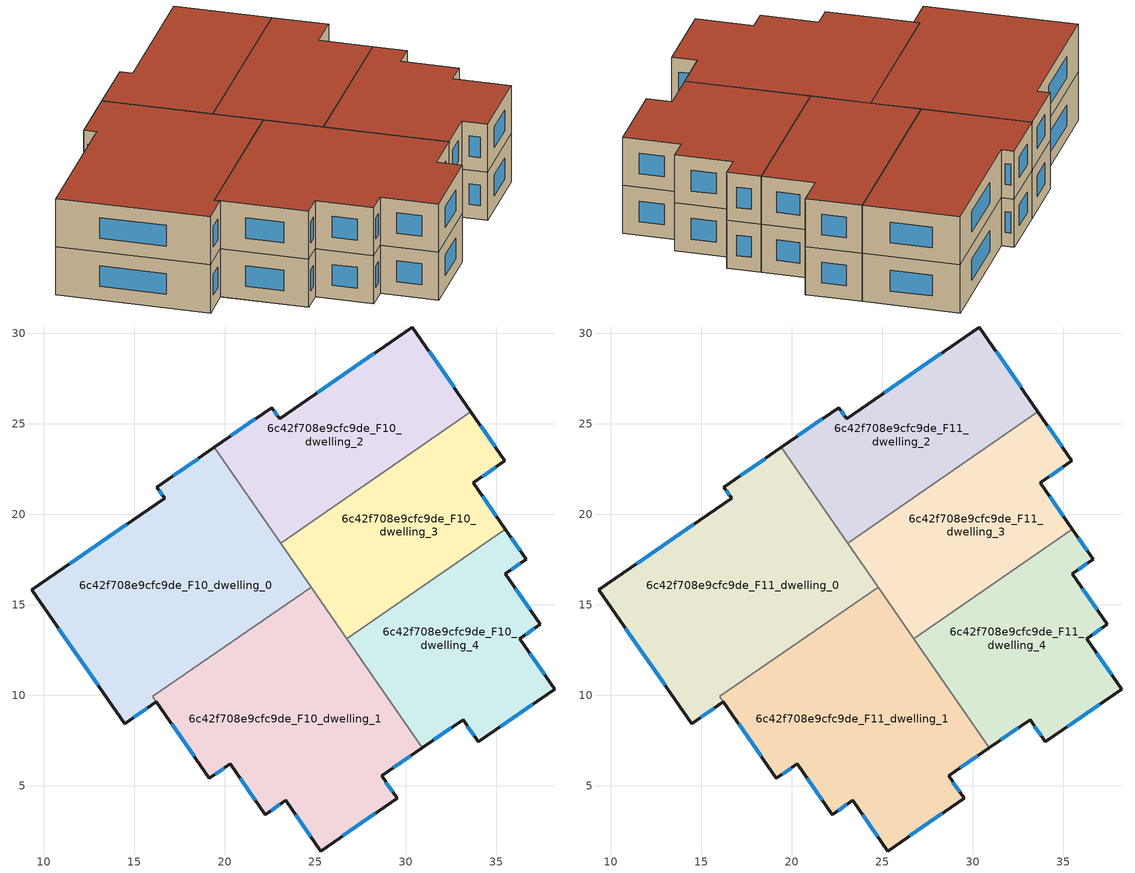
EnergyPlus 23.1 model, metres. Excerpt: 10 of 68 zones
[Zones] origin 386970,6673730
6c42f708e9cfc9de_F10_dwelling_0
 floor to 6c42f708e9cfc9de_F9_dwelling_0 (EU_floor_Construction): 19.43,23.71 24.77,15.99 16.02,9.94 16.22,9.65 14.48,8.44 9.34,15.82 16.67,20.89 16.24,21.51 z30
 wall outside (EU_wall_Construction): 19.43,23.71 16.24,21.51 16.67,20.89 9.34,15.82 14.48,8.44 16.22,9.65 z30:33
 wall to 6c42f708e9cfc9de_F10_dwelling_2 (EU_wall_Construction): 23.09,18.41 19.43,23.71 z30:33
 wall to 6c42f708e9cfc9de_F10_dwelling_1 (EU_wall_Construction): 16.22,9.65 16.02,9.94 24.77,15.99 z30:33
 wall to 6c42f708e9cfc9de_F10_dwelling_3 (EU_wall_Construction): 24.76,15.99 23.09,18.41 z30:33
 window (EU_Window_Construction): 14.58,19.44 11.43,17.27 / 16.37,21.33 16.55,21.07 / 18.52,23.08 17.16,22.13 / 14.98,8.79 15.72,9.3 / 10.81,13.71 13.01,10.55 z30.86:32.14
6c42f708e9cfc9de_F10_dwelling_1
 floor to 6c42f708e9cfc9de_F9_dwelling_1 (EU_floor_Construction): 24.77,15.99 30.9,7.11 28.66,5.55 29.51,4.32 25.3,1.41 23.36,4.21 22.23,3.42 20.29,6.21 19.14,5.42 16.02,9.94 z30
 wall outside (EU_wall_Construction): 16.22,9.65 19.14,5.42 20.29,6.21 22.23,3.42 23.36,4.21 25.3,1.41 29.51,4.32 28.66,5.55 30.9,7.11 z30:33
 wall to 6c42f708e9cfc9de_F10_dwelling_4 (EU_wall_Construction): 30.9,7.11 26.74,13.12 z30:33
 wall to 6c42f708e9cfc9de_F10_dwelling_3 (EU_wall_Construction): 26.74,13.12 24.77,15.99 z30:33
 window (EU_Window_Construction): 22.55,3.64 23.04,3.98 / 20.85,5.42 21.67,4.22 / 19.47,5.65 19.96,5.99 / 29.3,6 30.26,6.66 / 29.27,4.67 28.9,5.2 / 26.5,2.24 28.31,3.49 / 23.92,3.41 24.74,2.21 / 17.06,8.44 18.31,6.63 z30.86:32.14
6c42f708e9cfc9de_F10_dwelling_2
 floor to 6c42f708e9cfc9de_F9_dwelling_2 (EU_floor_Construction): 30.35,30.34 33.59,25.67 23.09,18.41 19.43,23.71 22.59,25.89 23.02,25.28 z30
 wall outside (EU_wall_Construction): 33.59,25.67 30.35,30.34 23.02,25.28 22.59,25.89 19.43,23.71 z30:33
 wall to 6c42f708e9cfc9de_F10_dwelling_3 (EU_wall_Construction): 23.09,18.41 33.59,25.67 z30:33
 window (EU_Window_Construction): 21.69,25.27 20.33,24.33 / 22.9,25.45 22.72,25.72 / 28.26,28.9 25.12,26.72 / 32.66,27 31.28,29.01 z30.86:32.14
6c42f708e9cfc9de_F10_dwelling_3
 floor to 6c42f708e9cfc9de_F9_dwelling_3 (EU_floor_Construction): 33.59,25.67 35.47,22.95 33.72,21.74 35.5,19.17 26.74,13.12 23.09,18.41 z30
 wall outside (EU_wall_Construction): 35.5,19.17 33.72,21.74 35.47,22.95 33.59,25.67 z30:33
 wall to 6c42f708e9cfc9de_F10_dwelling_4 (EU_wall_Construction): 26.74,13.12 35.5,19.17 z30:33
 window (EU_Window_Construction): 34.93,23.72 34.12,24.89 / 34.22,22.09 34.97,22.6 / 34.99,19.9 34.23,21.01 z30.86:32.14
6c42f708e9cfc9de_F10_dwelling_4
 floor to 6c42f708e9cfc9de_F9_dwelling_4 (EU_floor_Construction): 36.64,17.51 35.49,16.72 37.42,13.92 36.29,13.13 38.22,10.34 34.01,7.43 33.16,8.66 30.9,7.11 26.74,13.12 35.5,19.17 z30
 wall outside (EU_wall_Construction): 30.9,7.11 33.16,8.66 34.01,7.43 38.22,10.34 36.29,13.13 37.42,13.92 35.49,16.72 36.64,17.51 35.5,19.17 z30:33
 window (EU_Window_Construction): 36.61,13.36 37.1,13.7 / 37.67,11.14 36.84,12.34 / 35.21,8.26 37.02,9.51 / 33.4,8.31 33.76,7.78 / 31.55,7.55 32.51,8.22 / 36.32,17.99 35.83,18.7 / 35.82,16.95 36.32,17.29 / 36.87,14.72 36.05,15.92 z30.86:32.14
6c42f708e9cfc9de_F11_dwelling_0
 floor to 6c42f708e9cfc9de_F10_dwelling_0 (EU_floor_Construction): 19.43,23.71 24.77,15.99 16.02,9.94 16.22,9.65 14.48,8.44 9.34,15.82 16.67,20.89 16.24,21.51 z33
 wall outside (EU_wall_Construction): 19.43,23.71 16.24,21.51 16.67,20.89 9.34,15.82 14.48,8.44 16.22,9.65 z33:36
 wall to 6c42f708e9cfc9de_F11_dwelling_2 (EU_wall_Construction): 23.09,18.41 19.43,23.71 z33:36
 wall to 6c42f708e9cfc9de_F11_dwelling_1 (EU_wall_Construction): 16.22,9.65 16.02,9.94 24.77,15.99 z33:36
 wall to 6c42f708e9cfc9de_F11_dwelling_3 (EU_wall_Construction): 24.76,15.99 23.09,18.41 z33:36
 window (EU_Window_Construction): 14.58,19.44 11.43,17.27 / 16.37,21.33 16.55,21.07 / 18.52,23.08 17.16,22.13 / 14.98,8.79 15.72,9.3 / 10.81,13.71 13.01,10.55 z33.86:35.14
 roof outside (EU_roof_Construction): 24.77,15.99 19.43,23.71 16.24,21.51 16.67,20.89 9.34,15.82 14.48,8.44 16.22,9.65 16.02,9.94 z36
6c42f708e9cfc9de_F11_dwelling_1
 floor to 6c42f708e9cfc9de_F10_dwelling_1 (EU_floor_Construction): 24.77,15.99 30.9,7.11 28.66,5.55 29.51,4.32 25.3,1.41 23.36,4.21 22.23,3.42 20.29,6.21 19.14,5.42 16.02,9.94 z33
 wall outside (EU_wall_Construction): 16.22,9.65 19.14,5.42 20.29,6.21 22.23,3.42 23.36,4.21 25.3,1.41 29.51,4.32 28.66,5.55 30.9,7.11 z33:36
 wall to 6c42f708e9cfc9de_F11_dwelling_4 (EU_wall_Construction): 30.9,7.11 26.74,13.12 z33:36
 wall to 6c42f708e9cfc9de_F11_dwelling_3 (EU_wall_Construction): 26.74,13.12 24.77,15.99 z33:36
 window (EU_Window_Construction): 22.55,3.64 23.04,3.98 / 20.85,5.42 21.67,4.22 / 19.47,5.65 19.96,5.99 / 29.3,6 30.26,6.66 / 29.27,4.67 28.9,5.2 / 26.5,2.24 28.31,3.49 / 23.92,3.41 24.74,2.21 / 17.06,8.44 18.31,6.63 z33.86:35.14
 roof outside (EU_roof_Construction): 29.51,4.32 28.66,5.55 30.9,7.11 24.77,15.99 16.02,9.94 19.14,5.42 20.29,6.21 22.23,3.42 23.36,4.21 25.3,1.41 z36
6c42f708e9cfc9de_F11_dwelling_2
 floor to 6c42f708e9cfc9de_F10_dwelling_2 (EU_floor_Construction): 30.35,30.34 33.59,25.67 23.09,18.41 19.43,23.71 22.59,25.89 23.02,25.28 z33
 wall outside (EU_wall_Construction): 33.59,25.67 30.35,30.34 23.02,25.28 22.59,25.89 19.43,23.71 z33:36
 wall to 6c42f708e9cfc9de_F11_dwelling_3 (EU_wall_Construction): 23.09,18.41 33.59,25.67 z33:36
 window (EU_Window_Construction): 21.69,25.27 20.33,24.33 / 22.9,25.45 22.72,25.72 / 28.26,28.9 25.12,26.72 / 32.66,27 31.28,29.01 z33.86:35.14
 roof outside (EU_roof_Construction): 33.59,25.67 30.35,30.34 23.02,25.28 22.59,25.89 19.43,23.71 23.09,18.41 z36
6c42f708e9cfc9de_F11_dwelling_3
 floor to 6c42f708e9cfc9de_F10_dwelling_3 (EU_floor_Construction): 33.59,25.67 35.47,22.95 33.72,21.74 35.5,19.17 26.74,13.12 23.09,18.41 z33
 wall outside (EU_wall_Construction): 35.5,19.17 33.72,21.74 35.47,22.95 33.59,25.67 z33:36
 wall to 6c42f708e9cfc9de_F11_dwelling_4 (EU_wall_Construction): 26.74,13.12 35.5,19.17 z33:36
 window (EU_Window_Construction): 34.93,23.72 34.12,24.89 / 34.22,22.09 34.97,22.6 / 34.99,19.9 34.23,21.01 z33.86:35.14
 roof outside (EU_roof_Construction): 35.5,19.17 33.72,21.74 35.47,22.95 33.59,25.67 23.09,18.41 26.74,13.12 z36
6c42f708e9cfc9de_F11_dwelling_4
 floor to 6c42f708e9cfc9de_F10_dwelling_4 (EU_floor_Construction): 36.64,17.51 35.49,16.72 37.42,13.92 36.29,13.13 38.22,10.34 34.01,7.43 33.16,8.66 30.9,7.11 26.74,13.12 35.5,19.17 z33
 wall outside (EU_wall_Construction): 30.9,7.11 33.16,8.66 34.01,7.43 38.22,10.34 36.29,13.13 37.42,13.92 35.49,16.72 36.64,17.51 35.5,19.17 z33:36
 window (EU_Window_Construction): 36.61,13.36 37.1,13.7 / 37.67,11.14 36.84,12.34 / 35.21,8.26 37.02,9.51 / 33.4,8.31 33.76,7.78 / 31.55,7.55 32.51,8.22 / 36.32,17.99 35.83,18.7 / 35.82,16.95 36.32,17.29 / 36.87,14.72 36.05,15.92 z33.86:35.14
 roof outside (EU_roof_Construction): 38.22,10.34 36.29,13.13 37.42,13.92 35.49,16.72 36.64,17.51 35.5,19.17 26.74,13.12 30.9,7.11 33.16,8.66 34.01,7.43 z36
[Building]
EU S2 Campaign: North Axis=0; Terrain=City; Solar Distribution=FullExterior
[Site:Location]
Helsinki-Vantaa.AP: Latitude=60.317; Longitude=24.963; Time Zone=2; Elevation=54.6
[SizingPeriod:WeatherFileDays]
AnnualSizingPeriod: Begin Month=1; Begin Day of Month=1; End Month=12; End Day of Month=31; Day of Week for Start Day=Monday; Use Weather File Daylight Saving Period=No; Use Weather File Rain and Snow Indicators=No
[MATERIAL]
EU_InternalMass_Material: Roughness=MediumRough; Thickness=0.1; Conductivity=1; Density=1800; Specific Heat=900; Thermal Absorptance=0.9; Solar Absorptance=0.7; Visible Absorptance=0.7
[MATERIAL:NOMASS] Roughness=MediumRough; Thermal Absorptance=0.9; Solar Absorptance=0.7; Visible Absorptance=0.7
Name | Thermal Resistance
EU_wall_NoMass | 2.6932
EU_roof_NoMass | 3.19818
EU_floor_NoMass | 2.22482
[WINDOWMATERIAL:SIMPLEGLAZINGSYSTEM]
EU_Window_SimpleGlazing: UFactor=2.14966; Solar Heat Gain Coefficient=0.7; Visible Transmittance=0.7
[CONSTRUCTION]
EU_wall_Construction: EU_wall_NoMass
EU_roof_Construction: EU_roof_NoMass
EU_floor_Construction: EU_floor_NoMass
EU_Window_Construction: EU_Window_SimpleGlazing
EU_InternalMass_Construction: EU_InternalMass_Material
[ZONE] Type=1; Multiplier=1; Ceiling Height=autocalculate; Floor Area=autocalculate; Part of Total Floor Area=Yes
Name | Volume
6c42f708e9cfc9de_F10_dwelling_0; 6c42f708e9cfc9de_F11_dwelling_0 | 341.782
6c42f708e9cfc9de_F10_dwelling_1; 6c42f708e9cfc9de_F11_dwelling_1 | 337.173
6c42f708e9cfc9de_F10_dwelling_2; 6c42f708e9cfc9de_F11_dwelling_2 | 226.322
6c42f708e9cfc9de_F10_dwelling_3; 6c42f708e9cfc9de_F11_dwelling_3 | 226.367
6c42f708e9cfc9de_F10_dwelling_4; 6c42f708e9cfc9de_F11_dwelling_4 | 226.33
[INTERNALMASS] Construction=EU_InternalMass_Construction
Name | Zone or ZoneList | Surface Area
6c42f708e9cfc9de_F10_dwelling_0_EU_InternalMass | 6c42f708e9cfc9de_F10_dwelling_0 | 113.927
6c42f708e9cfc9de_F10_dwelling_1_EU_InternalMass | 6c42f708e9cfc9de_F10_dwelling_1 | 112.403
6c42f708e9cfc9de_F10_dwelling_2_EU_InternalMass | 6c42f708e9cfc9de_F10_dwelling_2 | 75.4408
6c42f708e9cfc9de_F10_dwelling_3_EU_InternalMass | 6c42f708e9cfc9de_F10_dwelling_3 | 75.455
6c42f708e9cfc9de_F10_dwelling_4_EU_InternalMass | 6c42f708e9cfc9de_F10_dwelling_4 | 75.4435
6c42f708e9cfc9de_F11_dwelling_0_EU_InternalMass | 6c42f708e9cfc9de_F11_dwelling_0 | 113.927
6c42f708e9cfc9de_F11_dwelling_1_EU_InternalMass | 6c42f708e9cfc9de_F11_dwelling_1 | 112.403
6c42f708e9cfc9de_F11_dwelling_2_EU_InternalMass | 6c42f708e9cfc9de_F11_dwelling_2 | 75.4408
6c42f708e9cfc9de_F11_dwelling_3_EU_InternalMass | 6c42f708e9cfc9de_F11_dwelling_3 | 75.455
6c42f708e9cfc9de_F11_dwelling_4_EU_InternalMass | 6c42f708e9cfc9de_F11_dwelling_4 | 75.4435
[OTHEREQUIPMENT] Fuel Type=Electricity; Design Level Calculation Method=Watts/Area; Power per Zone Floor Area=1; Fraction Latent=0; Fraction Radiant=0; Fraction Lost=0; Carbon Dioxide Generation Rate=0; EndUse Subcategory=EU_Step8_InternalGains
Name | Zone or ZoneList or Space or SpaceList | Schedule
EU_Step8_InternalGain_6c42f708e9cfc9de_F10_dwelling_0_f000 | 6c42f708e9cfc9de_F10_dwelling_0 | EU_Step8_GainSchedule_6c42f708e9cfc9de_F10_dwelling_0_f000
EU_Step8_InternalGain_6c42f708e9cfc9de_F10_dwelling_1_f000 | 6c42f708e9cfc9de_F10_dwelling_1 | EU_Step8_GainSchedule_6c42f708e9cfc9de_F10_dwelling_1_f000
EU_Step8_InternalGain_6c42f708e9cfc9de_F10_dwelling_2_f000 | 6c42f708e9cfc9de_F10_dwelling_2 | EU_Step8_GainSchedule_6c42f708e9cfc9de_F10_dwelling_2_f000
EU_Step8_InternalGain_6c42f708e9cfc9de_F10_dwelling_3_f000 | 6c42f708e9cfc9de_F10_dwelling_3 | EU_Step8_GainSchedule_6c42f708e9cfc9de_F10_dwelling_3_f000
EU_Step8_InternalGain_6c42f708e9cfc9de_F10_dwelling_4_f000 | 6c42f708e9cfc9de_F10_dwelling_4 | EU_Step8_GainSchedule_6c42f708e9cfc9de_F10_dwelling_4_f000
EU_Step8_InternalGain_6c42f708e9cfc9de_F11_dwelling_0_f000 | 6c42f708e9cfc9de_F11_dwelling_0 | EU_Step8_GainSchedule_6c42f708e9cfc9de_F11_dwelling_0_f000
EU_Step8_InternalGain_6c42f708e9cfc9de_F11_dwelling_1_f000 | 6c42f708e9cfc9de_F11_dwelling_1 | EU_Step8_GainSchedule_6c42f708e9cfc9de_F11_dwelling_1_f000
EU_Step8_InternalGain_6c42f708e9cfc9de_F11_dwelling_2_f000 | 6c42f708e9cfc9de_F11_dwelling_2 | EU_Step8_GainSchedule_6c42f708e9cfc9de_F11_dwelling_2_f000
EU_Step8_InternalGain_6c42f708e9cfc9de_F11_dwelling_3_f000 | 6c42f708e9cfc9de_F11_dwelling_3 | EU_Step8_GainSchedule_6c42f708e9cfc9de_F11_dwelling_3_f000
EU_Step8_InternalGain_6c42f708e9cfc9de_F11_dwelling_4_f000 | 6c42f708e9cfc9de_F11_dwelling_4 | EU_Step8_GainSchedule_6c42f708e9cfc9de_F11_dwelling_4_f000
[ZONEVENTILATION:DESIGNFLOWRATE] Schedule=EU_AlwaysOn; Design Flow Rate Calculation Method=AirChanges/Hour; Air Changes per Hour=0.586271; Ventilation Type=Natural; Fan Pressure Rise=0; Fan Total Efficiency=1; Constant Term Coefficient=1; Temperature Term Coefficient=0; Velocity Term Coefficient=0; Velocity Squared Term Coefficient=0; Minimum Indoor Temperature=-100; Maximum Indoor Temperature=100; Delta Temperature=-100; Minimum Outdoor Temperature=-100; Maximum Outdoor Temperature=100; Maximum Wind Speed=40
Name | Zone or ZoneList or Space or SpaceList
EU_ConstantAir_6c42f708e9cfc9de_F10_dwelling_0 | 6c42f708e9cfc9de_F10_dwelling_0
EU_ConstantAir_6c42f708e9cfc9de_F10_dwelling_1 | 6c42f708e9cfc9de_F10_dwelling_1
EU_ConstantAir_6c42f708e9cfc9de_F10_dwelling_2 | 6c42f708e9cfc9de_F10_dwelling_2
EU_ConstantAir_6c42f708e9cfc9de_F10_dwelling_3 | 6c42f708e9cfc9de_F10_dwelling_3
EU_ConstantAir_6c42f708e9cfc9de_F10_dwelling_4 | 6c42f708e9cfc9de_F10_dwelling_4
EU_ConstantAir_6c42f708e9cfc9de_F11_dwelling_0 | 6c42f708e9cfc9de_F11_dwelling_0
EU_ConstantAir_6c42f708e9cfc9de_F11_dwelling_1 | 6c42f708e9cfc9de_F11_dwelling_1
EU_ConstantAir_6c42f708e9cfc9de_F11_dwelling_2 | 6c42f708e9cfc9de_F11_dwelling_2
EU_ConstantAir_6c42f708e9cfc9de_F11_dwelling_3 | 6c42f708e9cfc9de_F11_dwelling_3
EU_ConstantAir_6c42f708e9cfc9de_F11_dwelling_4 | 6c42f708e9cfc9de_F11_dwelling_4
[HVACTEMPLATE:THERMOSTAT] Constant Heating Setpoint=20; Constant Cooling Setpoint=50
EU_HeatOnly_6c42f708e9cfc9de_F0_dwelling_0; EU_HeatOnly_6c42f708e9cfc9de_F0_dwelling_1; EU_HeatOnly_6c42f708e9cfc9de_F0_dwelling_2; EU_HeatOnly_6c42f708e9cfc9de_F0_dwelling_3; EU_HeatOnly_6c42f708e9cfc9de_F0_dwelling_4; EU_HeatOnly_6c42f708e9cfc9de_F0_dwelling_5; EU_HeatOnly_6c42f708e9cfc9de_F1_dwelling_0; EU_HeatOnly_6c42f708e9cfc9de_F1_dwelling_1; EU_HeatOnly_6c42f708e9cfc9de_F1_dwelling_2; EU_HeatOnly_6c42f708e9cfc9de_F1_dwelling_3; EU_HeatOnly_6c42f708e9cfc9de_F1_dwelling_4; EU_HeatOnly_6c42f708e9cfc9de_F1_dwelling_5; EU_HeatOnly_6c42f708e9cfc9de_F2_dwelling_0; EU_HeatOnly_6c42f708e9cfc9de_F2_dwelling_1; EU_HeatOnly_6c42f708e9cfc9de_F2_dwelling_2; EU_HeatOnly_6c42f708e9cfc9de_F2_dwelling_3; EU_HeatOnly_6c42f708e9cfc9de_F2_dwelling_4; EU_HeatOnly_6c42f708e9cfc9de_F2_dwelling_5; EU_HeatOnly_6c42f708e9cfc9de_F3_dwelling_0; EU_HeatOnly_6c42f708e9cfc9de_F3_dwelling_1; EU_HeatOnly_6c42f708e9cfc9de_F3_dwelling_2; EU_HeatOnly_6c42f708e9cfc9de_F3_dwelling_3; EU_HeatOnly_6c42f708e9cfc9de_F3_dwelling_4; EU_HeatOnly_6c42f708e9cfc9de_F3_dwelling_5; EU_HeatOnly_6c42f708e9cfc9de_F4_dwelling_0; EU_HeatOnly_6c42f708e9cfc9de_F4_dwelling_1; EU_HeatOnly_6c42f708e9cfc9de_F4_dwelling_2; EU_HeatOnly_6c42f708e9cfc9de_F4_dwelling_3; EU_HeatOnly_6c42f708e9cfc9de_F4_dwelling_4; EU_HeatOnly_6c42f708e9cfc9de_F4_dwelling_5; EU_HeatOnly_6c42f708e9cfc9de_F5_dwelling_0; EU_HeatOnly_6c42f708e9cfc9de_F5_dwelling_1; EU_HeatOnly_6c42f708e9cfc9de_F5_dwelling_2; EU_HeatOnly_6c42f708e9cfc9de_F5_dwelling_3; EU_HeatOnly_6c42f708e9cfc9de_F5_dwelling_4; EU_HeatOnly_6c42f708e9cfc9de_F5_dwelling_5; EU_HeatOnly_6c42f708e9cfc9de_F6_dwelling_0; EU_HeatOnly_6c42f708e9cfc9de_F6_dwelling_1; EU_HeatOnly_6c42f708e9cfc9de_F6_dwelling_2; EU_HeatOnly_6c42f708e9cfc9de_F6_dwelling_3; EU_HeatOnly_6c42f708e9cfc9de_F6_dwelling_4; EU_HeatOnly_6c42f708e9cfc9de_F6_dwelling_5; EU_HeatOnly_6c42f708e9cfc9de_F7_dwelling_0; EU_HeatOnly_6c42f708e9cfc9de_F7_dwelling_1; EU_HeatOnly_6c42f708e9cfc9de_F7_dwelling_2; EU_HeatOnly_6c42f708e9cfc9de_F7_dwelling_3; EU_HeatOnly_6c42f708e9cfc9de_F7_dwelling_4; EU_HeatOnly_6c42f708e9cfc9de_F7_dwelling_5; EU_HeatOnly_6c42f708e9cfc9de_F8_dwelling_0; EU_HeatOnly_6c42f708e9cfc9de_F8_dwelling_1; EU_HeatOnly_6c42f708e9cfc9de_F8_dwelling_2; EU_HeatOnly_6c42f708e9cfc9de_F8_dwelling_3; EU_HeatOnly_6c42f708e9cfc9de_F8_dwelling_4; EU_HeatOnly_6c42f708e9cfc9de_F9_dwelling_0; EU_HeatOnly_6c42f708e9cfc9de_F9_dwelling_1; EU_HeatOnly_6c42f708e9cfc9de_F9_dwelling_2; EU_HeatOnly_6c42f708e9cfc9de_F9_dwelling_3; EU_HeatOnly_6c42f708e9cfc9de_F9_dwelling_4; EU_HeatOnly_6c42f708e9cfc9de_F10_dwelling_0; EU_HeatOnly_6c42f708e9cfc9de_F10_dwelling_1; EU_HeatOnly_6c42f708e9cfc9de_F10_dwelling_2; EU_HeatOnly_6c42f708e9cfc9de_F10_dwelling_3; EU_HeatOnly_6c42f708e9cfc9de_F10_dwelling_4; EU_HeatOnly_6c42f708e9cfc9de_F11_dwelling_0; EU_HeatOnly_6c42f708e9cfc9de_F11_dwelling_1; EU_HeatOnly_6c42f708e9cfc9de_F11_dwelling_2; EU_HeatOnly_6c42f708e9cfc9de_F11_dwelling_3; EU_HeatOnly_6c42f708e9cfc9de_F11_dwelling_4
[HVACTEMPLATE:ZONE:IDEALLOADSAIRSYSTEM] System Availability Schedule=EU_AlwaysOn; Maximum Heating Supply Air Temperature=50; Minimum Cooling Supply Air Temperature=13; Maximum Heating Supply Air Humidity Ratio=0.0156; Minimum Cooling Supply Air Humidity Ratio=0.0077; Heating Limit=NoLimit; Cooling Limit=NoLimit; Heating Availability Schedule=EU_AlwaysOn; Cooling Availability Schedule=EU_CoolingOff; Dehumidification Control Type=ConstantSensibleHeatRatio; Cooling Sensible Heat Ratio=0.7; Dehumidification Setpoint=60; Humidification Control Type=None; Humidification Setpoint=30; Outdoor Air Method=None; Outdoor Air Flow Rate per Person=0.00944; Outdoor Air Flow Rate per Zone Floor Area=0; Outdoor Air Flow Rate per Zone=0; Demand Controlled Ventilation Type=None; Outdoor Air Economizer Type=NoEconomizer; Heat Recovery Type=None; Sensible Heat Recovery Effectiveness=0.7; Latent Heat Recovery Effectiveness=0.65
Name | Template Thermostat
6c42f708e9cfc9de_F10_dwelling_0 | EU_HeatOnly_6c42f708e9cfc9de_F10_dwelling_0
6c42f708e9cfc9de_F10_dwelling_1 | EU_HeatOnly_6c42f708e9cfc9de_F10_dwelling_1
6c42f708e9cfc9de_F10_dwelling_2 | EU_HeatOnly_6c42f708e9cfc9de_F10_dwelling_2
6c42f708e9cfc9de_F10_dwelling_3 | EU_HeatOnly_6c42f708e9cfc9de_F10_dwelling_3
6c42f708e9cfc9de_F10_dwelling_4 | EU_HeatOnly_6c42f708e9cfc9de_F10_dwelling_4
6c42f708e9cfc9de_F11_dwelling_0 | EU_HeatOnly_6c42f708e9cfc9de_F11_dwelling_0
6c42f708e9cfc9de_F11_dwelling_1 | EU_HeatOnly_6c42f708e9cfc9de_F11_dwelling_1
6c42f708e9cfc9de_F11_dwelling_2 | EU_HeatOnly_6c42f708e9cfc9de_F11_dwelling_2
6c42f708e9cfc9de_F11_dwelling_3 | EU_HeatOnly_6c42f708e9cfc9de_F11_dwelling_3
6c42f708e9cfc9de_F11_dwelling_4 | EU_HeatOnly_6c42f708e9cfc9de_F11_dwelling_4
[SIZING:ZONE] Zone Cooling Design Supply Air Temperature Input Method=SupplyAirTemperature; Zone Cooling Design Supply Air Temperature=13; Zone Heating Design Supply Air Temperature Input Method=SupplyAirTemperature; Zone Heating Design Supply Air Temperature=50; Zone Cooling Design Supply Air Humidity Ratio=0.008; Zone Heating Design Supply Air Humidity Ratio=0.008; Cooling Design Air Flow Method=DesignDay; Cooling Design Air Flow Rate=0; Cooling Minimum Air Flow per Zone Floor Area=0.000762; Cooling Minimum Air Flow=0; Cooling Minimum Air Flow Fraction=0.2; Heating Design Air Flow Method=DesignDay; Heating Design Air Flow Rate=0; Heating Maximum Air Flow per Zone Floor Area=0.002032; Heating Maximum Air Flow=0.141576; Heating Maximum Air Flow Fraction=0.3; Account for Dedicated Outdoor Air System=No; Dedicated Outdoor Air System Control Strategy=NeutralSupplyAir; Dedicated Outdoor Air Low Setpoint Temperature for Design=autosize; Dedicated Outdoor Air High Setpoint Temperature for Design=autosize; Zone Load Sizing Method=Sensible Load Only No Latent Load; Zone Latent Cooling Design Supply Air Humidity Ratio Input Method=HumidityRatioDifference; Zone Cooling Design Supply Air Humidity Ratio Difference=0.005; Zone Latent Heating Design Supply Air Humidity Ratio Input Method=HumidityRatioDifference; Zone Humidification Design Supply Air Humidity Ratio Difference=0.005
6c42f708e9cfc9de_F10_dwelling_0; 6c42f708e9cfc9de_F10_dwelling_1; 6c42f708e9cfc9de_F10_dwelling_2; 6c42f708e9cfc9de_F10_dwelling_3; 6c42f708e9cfc9de_F10_dwelling_4; 6c42f708e9cfc9de_F11_dwelling_0; 6c42f708e9cfc9de_F11_dwelling_1; 6c42f708e9cfc9de_F11_dwelling_2; 6c42f708e9cfc9de_F11_dwelling_3; 6c42f708e9cfc9de_F11_dwelling_4
[SCHEDULE:CONSTANT]
Name | Hourly Value
EU_AlwaysOn | 1
EU_CoolingOff | 0
[SCHEDULE:FILE] Column Number=1; Rows to Skip at Top=0; Number of Hours of Data=8760; Column Separator=Comma; Interpolate to Timestep=No; Minutes per Item=60; Adjust Schedule for Daylight Savings=Yes
Name | File
EU_Step8_GainSchedule_6c42f708e9cfc9de_F10_dwelling_0_f000 | ../../schedules/6c42f708e9cfc9de/6c42f708e9cfc9de_F10_dwelling_0_f000_gain.csv
EU_Step8_GainSchedule_6c42f708e9cfc9de_F10_dwelling_1_f000 | ../../schedules/6c42f708e9cfc9de/6c42f708e9cfc9de_F10_dwelling_1_f000_gain.csv
EU_Step8_GainSchedule_6c42f708e9cfc9de_F10_dwelling_2_f000 | ../../schedules/6c42f708e9cfc9de/6c42f708e9cfc9de_F10_dwelling_2_f000_gain.csv
EU_Step8_GainSchedule_6c42f708e9cfc9de_F10_dwelling_3_f000 | ../../schedules/6c42f708e9cfc9de/6c42f708e9cfc9de_F10_dwelling_3_f000_gain.csv
EU_Step8_GainSchedule_6c42f708e9cfc9de_F10_dwelling_4_f000 | ../../schedules/6c42f708e9cfc9de/6c42f708e9cfc9de_F10_dwelling_4_f000_gain.csv
EU_Step8_GainSchedule_6c42f708e9cfc9de_F11_dwelling_0_f000 | ../../schedules/6c42f708e9cfc9de/6c42f708e9cfc9de_F11_dwelling_0_f000_gain.csv
EU_Step8_GainSchedule_6c42f708e9cfc9de_F11_dwelling_1_f000 | ../../schedules/6c42f708e9cfc9de/6c42f708e9cfc9de_F11_dwelling_1_f000_gain.csv
EU_Step8_GainSchedule_6c42f708e9cfc9de_F11_dwelling_2_f000 | ../../schedules/6c42f708e9cfc9de/6c42f708e9cfc9de_F11_dwelling_2_f000_gain.csv
EU_Step8_GainSchedule_6c42f708e9cfc9de_F11_dwelling_3_f000 | ../../schedules/6c42f708e9cfc9de/6c42f708e9cfc9de_F11_dwelling_3_f000_gain.csv
EU_Step8_GainSchedule_6c42f708e9cfc9de_F11_dwelling_4_f000 | ../../schedules/6c42f708e9cfc9de/6c42f708e9cfc9de_F11_dwelling_4_f000_gain.csv
